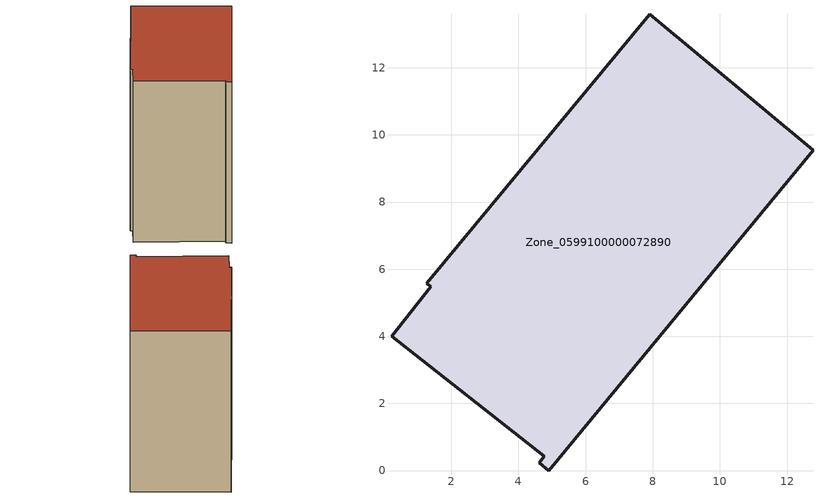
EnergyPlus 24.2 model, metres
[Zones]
Zone_0599100000072890
 floor ground (C_G): 1.26,5.58 7.92,13.59 12.77,9.55 4.9,0 4.61,0.24 4.77,0.42 0.22,4.01 1.38,5.48 z0
 wall outside (C_F): 12.77,9.55 7.92,13.59 1.26,5.58 1.38,5.48 0.22,4.01 4.77,0.42 4.61,0.24 4.9,0 12.77,9.55 z0:10.93
 roof outside (C_R): 7.92,13.59 1.26,5.58 1.38,5.48 0.22,4.01 4.77,0.42 4.61,0.24 4.9,0 12.77,9.55 z10.93
[BUILDING]
Pand.0599100000072890: North Axis=0; Terrain=City; Loads Convergence Tolerance Value=0.04; Temperature Convergence Tolerance Value=0.4; Solar Distribution=FullExterior; Maximum Number of Warmup Days=25; Minimum Number of Warmup Days=1
[Site:Location]
Rotterdam.The.Hague.AP_ZH_NLD Design_Conditions: Latitude=51.96; Longitude=4.45; Time Zone=1; Elevation=-4.5
[SITE:GROUNDTEMPERATURE:BUILDINGSURFACE]
18, 18, 18, 18, 18, 18, 18, 18, 18, 18, 18, 18
[MATERIAL] Thermal Absorptance=0.9; Solar Absorptance=0.7; Visible Absorptance=0.7
Name | Roughness | Thickness | Conductivity | Density | Specific Heat
G.TC.1946 | MediumSmooth | 0.15 | 1 | 540 | 1210
F.TC.1946 | Rough | 0.3 | 0.857143 | 1920 | 840
R.TC.1946 | MediumRough | 0.2 | 0.909091 | 1500 | 1000
[CONSTRUCTION]
C_G: G.TC.1946
C_F: F.TC.1946
C_R: R.TC.1946
[ZONE]
Zone_0599100000072890: Type=1; Multiplier=1; Ceiling Height=Autocalculate; Volume=Autocalculate; Floor Area=autocalculate; Part of Total Floor Area=Yes
[ZONEINFILTRATION:DESIGNFLOWRATE]
Infil_Zone_0599100000072890: Zone or ZoneList or Space or SpaceList=Zone_0599100000072890; Schedule=AlwaysOn; Design Flow Rate Calculation Method=Flow/Area; Flow Rate per Floor Area=0.003; Constant Term Coefficient=1; Temperature Term Coefficient=0; Velocity Term Coefficient=0; Velocity Squared Term Coefficient=0
[HVACTEMPLATE:ZONE:IDEALLOADSAIRSYSTEM]
Zone_0599100000072890: Maximum Heating Supply Air Temperature=50; Minimum Cooling Supply Air Temperature=13; Maximum Heating Supply Air Humidity Ratio=0.0156; Minimum Cooling Supply Air Humidity Ratio=0.0077; Heating Limit=NoLimit; Cooling Limit=NoLimit; Dehumidification Control Type=ConstantSensibleHeatRatio; Cooling Sensible Heat Ratio=0.7; Dehumidification Setpoint=60; Humidification Control Type=None; Humidification Setpoint=30; Outdoor Air Method=None; Outdoor Air Flow Rate per Person=0.00944; Outdoor Air Flow Rate per Zone Floor Area=0; Outdoor Air Flow Rate per Zone=0; Demand Controlled Ventilation Type=None; Outdoor Air Economizer Type=NoEconomizer; Heat Recovery Type=None; Sensible Heat Recovery Effectiveness=0.7; Latent Heat Recovery Effectiveness=0.65
[ZONECONTROL:THERMOSTAT]
ThermostatControl_Zone_0599100000072890: Zone or ZoneList=Zone_0599100000072890; Control Type Schedule=DualSetpointControlType; Control 1=Thermostat_Zone_0599100000072890; Temperature Difference Between Cutout And Setpoint=0
[THERMOSTATSETPOINT:DUALSETPOINT]
Thermostat_Zone_0599100000072890: Heating Setpoint Temperature Schedule=HeatingSetpoint_Zone_0599100000072890; Cooling Setpoint Temperature Schedule=CoolingSetpoint_Zone_0599100000072890
[SCHEDULE:COMPACT]
HeatingSetpoint_Zone_0599100000072890: Through: 12/31, For: AllDays, Until: 24:00, 21
CoolingSetpoint_Zone_0599100000072890: Through: 12/31, For: AllDays, Until: 24:00, 24
DualSetpointControlType: Through: 12/31, For: AllDays, Until: 24:00, 4
AlwaysOn: Through: 12/31, For: AllDays, Until: 24:00, 1
